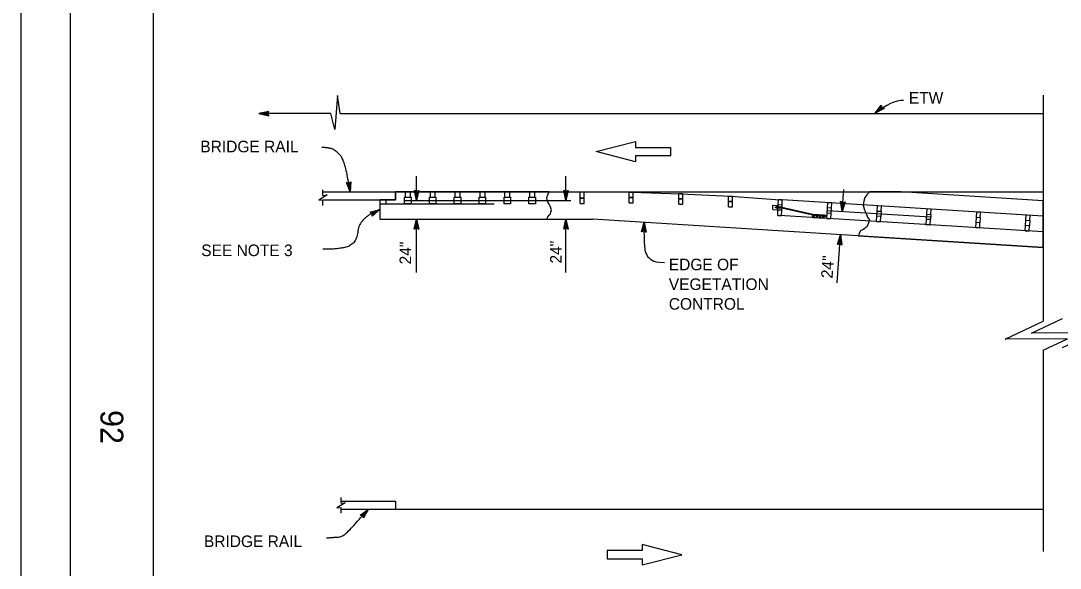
# Model space of a CAD drawing. Extents: x -893 to 867, y -474 to 712.
# Drawn here: x -893 to -266, y 35 to 365 of the extents above; entities that cross this region are included whole.
import ezdxf

# ---------------------------------------------------------------- set-up
doc = ezdxf.new("R2010")
doc.units = 0
for name, color, linetype in [('11 Undefined', 7, 'Continuous'), ('border_PLOTTING-ELEMENTS', 7, 'Continuous'), ('border_rw_22x34_Cut_Lines', 7, 'Continuous'), ('border_SHEET', 7, 'Continuous'), ('border_WITHIN-BORDER-anno', 7, 'Continuous'), ('pp_PRESENTATION', 7, 'Continuous'), ('rd_ES', 7, 'Continuous'), ('rd_ETW', 7, 'Continuous'), ('tcd_BARRIER-CONC', 7, 'Continuous'), ('tcd_RAILING', 7, 'Continuous'), ('tcd_RAILING-anno', 7, 'Continuous')]:
    doc.layers.add(name, color=color, linetype=linetype)

msp = doc.modelspace()

# ---------------------------------------------------------------- linework, layer by layer
at = {"layer": '11 Undefined'}
for points in [[(-667.4, 257.38), (-676.85, 257.38), (-676.85, 245.61), (-575.73, 245.6), (-575.81, 246.3), (-575.65, 246.7), (-575.26, 247.17), (-574.55, 248.03), (-574.32, 248.42), (-573.85, 248.82), (-573.46, 249.84), (-573.22, 251.25), (-573.46, 252.43), (-574.01, 253.61), (-574.48, 254.63), (-575.26, 255.96), (-575.81, 257.3), (-575.97, 258.79), (-575.42, 260.44), (-574.48, 262.07), (-667.4, 262.18), (-667.4, 257.38)], [(-661.84, 258.99), (-657.94, 258.99), (-657.94, 254.98), (-661.84, 254.98), (-661.84, 258.99)], [(-646.83, 258.99), (-642.93, 258.99), (-642.93, 254.98), (-646.83, 254.98), (-646.83, 258.99)], [(-631.82, 258.99), (-627.93, 258.99), (-627.93, 254.98), (-631.82, 254.98), (-631.82, 258.99)], [(-616.82, 258.99), (-612.92, 258.99), (-612.92, 254.98), (-616.82, 254.98), (-616.82, 258.99)], [(-601.81, 258.99), (-597.91, 258.99), (-597.91, 254.98), (-601.81, 254.98), (-601.81, 258.99)], [(-586.8, 258.99), (-582.9, 258.99), (-582.9, 254.98), (-586.8, 254.98), (-586.8, 258.99)], [(-381.53, 261.84), (-381.92, 261.46), (-382.8, 260.41), (-384.01, 258.81), (-384.65, 256.48), (-385.13, 254.07), (-384.49, 251.9), (-383.93, 250.37), (-383.29, 249.01), (-382.4, 246.92), (-381.36, 245.55), (-381.6, 244.11), (-382.64, 241.21), (-384.65, 239.69), (-386.58, 238.56), (-387.46, 237.12), (-387.79, 235.56), (-276.31, 228.65), (-276.31, 256.83), (-362.11, 262.18), (-381.05, 262.19), (-381.53, 261.84)], [(-376.6, 250.57), (-374.22, 250.42), (-374.42, 247.28), (-376.8, 247.43), (-376.6, 250.57)], [(-346.66, 248.7), (-344.28, 248.55), (-344.48, 245.41), (-346.86, 245.56), (-346.66, 248.7)], [(-316.72, 246.84), (-314.34, 246.69), (-314.54, 243.54), (-316.92, 243.69), (-316.72, 246.84)], [(-286.78, 244.97), (-284.4, 244.82), (-284.59, 241.68), (-286.97, 241.82), (-286.78, 244.97)]]:
    msp.add_lwpolyline(points, dxfattribs=at)
at = {"layer": 'border_PLOTTING-ELEMENTS'}
for points in [[(-893.45, -474.04), (866.55, -474.04), (866.55, 711.96), (-893.45, 711.96)], [(-863.45, 668.96), (836.55, 668.96), (836.55, -431.04), (-863.45, -431.04)]]:
    msp.add_lwpolyline(points, close=True, dxfattribs=at)
at = {"layer": 'border_rw_22x34_Cut_Lines'}
msp.add_lwpolyline([(-863.45, 668.96), (836.55, 668.96), (836.55, -431.04), (-863.45, -431.04)], close=True, dxfattribs=at)
at = {"layer": 'border_SHEET'}
msp.add_line((-813.45, -406.04), (-813.45, 643.96), dxfattribs=at)
at = {"layer": 'pp_PRESENTATION'}
for p, q in [((-546.27, 286.47), (-522.36, 292.61)), ((-522.36, 292.61), (-522.36, 288.97)), ((-522.36, 288.97), (-501.26, 288.97)), ((-501.26, 288.97), (-501.26, 286.47)), ((-522.36, 280.33), (-546.27, 286.47)), ((-501.26, 283.97), (-522.36, 283.97)), ((-522.36, 283.97), (-522.36, 280.33)), ((-501.26, 286.47), (-501.26, 283.97)), ((-518.37, 45.52), (-539.47, 45.52)), ((-539.47, 45.52), (-539.47, 43.02)), ((-494.46, 43.02), (-518.37, 49.16)), ((-518.37, 49.16), (-518.37, 45.52)), ((-539.47, 43.02), (-539.47, 40.52)), ((-539.47, 40.52), (-518.37, 40.52)), ((-518.37, 36.89), (-494.46, 43.02)), ((-518.37, 40.52), (-518.37, 36.89))]:
    msp.add_line(p, q, dxfattribs=at)
at = {"layer": 'rd_ES'}
for p, q in [((-711.29, 262.18), (-678.23, 262.18)), ((-678.23, 262.18), (-557.92, 262.18)), ((-557.92, 262.18), (-276.31, 262.18))]:
    msp.add_line(p, q, dxfattribs=at)
at = {"layer": 'rd_ETW'}
for p, q in [((-706.33, 309.43), (-749.77, 309.43)), ((-749.77, 309.43), (-749.77, 309.43)), ((-743.77, 310.77), (-743.77, 310.77)), ((-743.77, 308.1), (-743.77, 308.1)), ((-700.6, 309.43), (-276.31, 309.43)), ((-700.18, 70.59), (-276.31, 70.59))]:
    msp.add_line(p, q, dxfattribs=at)
msp.add_lwpolyline([(-700.6, 309.43), (-702.27, 320.31), (-703.98, 299.84), (-706.33, 309.43)], dxfattribs=at)
msp.add_lwpolyline([(-743.77, 310.77), (-749.77, 309.43), (-743.77, 308.1), (-743.98, 308.45), (-748.37, 309.42), (-743.98, 310.41), (-744.19, 310.06), (-747, 309.43), (-744.19, 308.8), (-744.41, 309.16), (-745.62, 309.43), (-744.4, 309.7), (-744.57, 309.43), (-743.77, 308.1), (-744.57, 309.43)], close=True, dxfattribs=at)
at = {"layer": 'tcd_BARRIER-CONC'}
msp.add_line((-711.29, 257.38), (-667.4, 257.38), dxfattribs=at)
at = {"layer": 'tcd_RAILING'}
for p, q in [((-276.31, 320.48), (-276.31, 184.05)), ((-711.15, 259.95), (-711.15, 263.42)), ((-711.15, 253.97), (-711.15, 257.43)), ((-676.85, 257.38), (-676.85, 245.61)), ((-672.95, 254.98), (-672.95, 257.38)), ((-667.4, 257.38), (-667.4, 262.18)), ((-661.48, 262.18), (-661.48, 259)), ((-661.48, 259), (-658.3, 259)), ((-658.3, 259), (-658.3, 262.18)), ((-646.47, 262.18), (-646.47, 259)), ((-646.47, 259), (-643.29, 259)), ((-643.29, 259), (-643.29, 262.18)), ((-631.47, 262.18), (-631.47, 259)), ((-631.47, 259), (-628.28, 259)), ((-628.28, 259), (-628.28, 262.18)), ((-616.46, 262.18), (-616.46, 259)), ((-616.46, 259), (-613.27, 259)), ((-613.27, 259), (-613.27, 262.18)), ((-601.45, 262.18), (-601.45, 259)), ((-601.45, 259), (-598.27, 259)), ((-598.27, 259), (-598.27, 262.18)), ((-586.44, 262.18), (-586.44, 259)), ((-586.44, 259), (-583.26, 259)), ((-583.26, 259), (-583.26, 262.18)), ((-558.63, 262.18), (-525.01, 261.87)), ((-555.81, 258.28), (-555.81, 262.18)), ((-555.81, 255.13), (-555.81, 258.28)), ((-553.43, 258.28), (-555.81, 258.28)), ((-555.81, 258.28), (-553.43, 258.28)), ((-553.43, 258.28), (-553.43, 262.18)), ((-553.43, 255.13), (-553.43, 258.28)), ((-526.19, 258.71), (-526.19, 261.86)), ((-523.81, 261.86), (-526.19, 261.86)), ((-523.81, 258.71), (-526.19, 258.71)), ((-526.19, 258.71), (-523.81, 258.71)), ((-526.19, 255.56), (-526.19, 258.71)), ((-525.01, 261.87), (-495.09, 261)), ((-523.81, 258.71), (-523.81, 261.86)), ((-523.81, 255.56), (-523.81, 258.71)), ((-523.81, 255.56), (-523.81, 258.71)), ((-496.27, 257.85), (-496.27, 261)), ((-493.88, 261), (-496.27, 261)), ((-496.27, 254.7), (-496.27, 257.85)), ((-493.88, 257.85), (-496.27, 257.85)), ((-496.27, 257.85), (-493.88, 257.85)), ((-495.09, 261), (-465.17, 259.46)), ((-493.88, 257.85), (-493.88, 261)), ((-493.88, 254.7), (-493.88, 257.85)), ((-466.39, 256.27), (-466.39, 259.42)), ((-464, 259.42), (-466.39, 259.42)), ((-465.17, 259.46), (-435.2, 257.38)), ((-464, 256.27), (-464, 259.42)), ((-436.37, 254.25), (-436.24, 257.4)), ((-433.85, 257.3), (-436.24, 257.4)), ((-433.99, 254.15), (-433.85, 257.3)), ((-276.31, 247.47), (-433.85, 257.3)), ((-276.31, 256.83), (-362.11, 262.18)), ((-676.85, 254.98), (-672.95, 254.98)), ((-676.85, 254.95), (-607.7, 254.95)), ((-661.84, 256.99), (-561.4, 256.99)), ((-555.81, 255.13), (-553.43, 255.13)), ((-526.19, 255.56), (-523.81, 255.56)), ((-496.27, 254.7), (-493.88, 254.7)), ((-466.39, 253.12), (-466.39, 256.27)), ((-464, 256.27), (-466.39, 256.27)), ((-466.39, 256.27), (-464, 256.27)), ((-466.39, 253.12), (-464, 253.12)), ((-464, 253.12), (-464, 256.27)), ((-439.61, 251.5), (-439.5, 254.12)), ((-439.61, 251.5), (-436.5, 251.37)), ((-439.5, 254.12), (-436.38, 253.99)), ((-437.93, 252.57), (-437.92, 252.91)), ((-436.73, 252.52), (-437.93, 252.57)), ((-436.71, 252.86), (-437.92, 252.91)), ((-437.43, 252.33), (-437.39, 253.11)), ((-436.73, 252.3), (-437.43, 252.33)), ((-436.7, 253.08), (-437.39, 253.11)), ((-436.75, 251.82), (-436.68, 253.55)), ((-436.47, 251.82), (-436.75, 251.82)), ((-436.7, 253.02), (-436.73, 252.36)), ((-436.4, 253.55), (-436.68, 253.55)), ((-436.63, 247.96), (-436.49, 251.1)), ((-436.49, 251.1), (-436.36, 254.25)), ((-434.11, 251), (-436.49, 251.1)), ((-434.06, 252.15), (-436.46, 252.24)), ((-434.05, 252.41), (-436.45, 252.51)), ((-434.04, 252.75), (-436.43, 252.85)), ((-434.03, 253.01), (-436.42, 253.11)), ((-433.98, 254.15), (-436.36, 254.25)), ((-434.24, 247.85), (-434.11, 251)), ((-434.11, 251), (-433.98, 254.15)), ((-415.41, 248.05), (-434.05, 252.4)), ((-415.38, 248.4), (-434.04, 252.75)), ((-406.74, 249.3), (-406.55, 252.44)), ((-406.55, 252.44), (-406.36, 255.58)), ((-404.17, 252.29), (-406.55, 252.44)), ((-403.98, 255.43), (-406.36, 255.58)), ((-404.36, 249.15), (-404.17, 252.29)), ((-404.17, 252.29), (-403.98, 255.43)), ((-376.61, 250.57), (-376.41, 253.72)), ((-374.03, 253.57), (-376.41, 253.72)), ((-374.23, 250.42), (-374.03, 253.57)), ((-346.67, 248.7), (-346.47, 251.85)), ((-344.09, 251.7), (-346.47, 251.85)), ((-344.29, 248.56), (-344.09, 251.7)), ((-676.85, 245.61), (-548.11, 245.61)), ((-276.31, 228.65), (-548.3, 245.61)), ((-436.63, 247.96), (-434.24, 247.85)), ((-276.31, 238.01), (-435.59, 247.94)), ((-415.49, 246.67), (-415.36, 248.74)), ((-415.49, 246.67), (-408.57, 246.24)), ((-415.36, 248.74), (-415.43, 247.71)), ((-415.41, 248.05), (-408.49, 247.62)), ((-415.41, 247.88), (-408.5, 247.45)), ((-415.38, 248.57), (-408.46, 248.14)), ((-415.38, 248.4), (-408.47, 247.97)), ((-415.36, 248.74), (-408.45, 248.32)), ((-408.57, 246.24), (-408.45, 248.32)), ((-408.5, 247.47), (-408.46, 248.12)), ((-408.5, 247.41), (-407.81, 247.37)), ((-408.49, 247.62), (-407.28, 247.55)), ((-408.47, 247.97), (-407.26, 247.9)), ((-408.46, 248.18), (-407.77, 248.15)), ((-407.77, 248.15), (-407.81, 247.37)), ((-407.26, 247.9), (-407.28, 247.55)), ((-406.94, 246.15), (-406.74, 249.3)), ((-406.94, 246.15), (-404.56, 246)), ((-404.36, 249.15), (-406.74, 249.3)), ((-406.64, 250.87), (-344.38, 246.98)), ((-404.56, 246), (-404.36, 249.15)), ((-377, 244.29), (-376.8, 247.43)), ((-374.62, 244.14), (-374.42, 247.28)), ((-347.06, 242.42), (-346.86, 245.56)), ((-344.68, 242.27), (-344.48, 245.41)), ((-316.73, 246.84), (-316.53, 249.98)), ((-314.15, 249.83), (-316.53, 249.98)), ((-314.35, 246.69), (-314.15, 249.83)), ((-286.78, 244.97), (-286.59, 248.11)), ((-284.21, 247.96), (-286.59, 248.11)), ((-284.4, 244.82), (-284.21, 247.96)), ((-377, 244.29), (-374.62, 244.14)), ((-347.06, 242.42), (-344.68, 242.27)), ((-317.11, 240.55), (-316.92, 243.69)), ((-317.11, 240.55), (-314.73, 240.4)), ((-314.73, 240.4), (-314.54, 243.54)), ((-287.17, 238.68), (-286.97, 241.82)), ((-287.17, 238.68), (-284.79, 238.53)), ((-284.79, 238.53), (-284.59, 241.68)), ((-276.31, 166.54), (-276.31, 45.02)), ((-700.18, 74.15), (-700.18, 77.61)), ((-700.18, 75.39), (-667.12, 75.39)), ((-667.12, 70.59), (-667.12, 75.39)), ((-700.18, 68.16), (-700.18, 71.63)), ((-700.18, 70.59), (-667.12, 70.59))]:
    msp.add_line(p, q, dxfattribs=at)
for points in [[(-711.15, 259.95), (-708.63, 260.27), (-713.67, 257.12), (-711.15, 257.43)], [(-276.31, 166.54), (-261.69, 173.34), (-299.43, 173.29), (-276.31, 184.05)], [(-264.79, 168.14), (-245.81, 176.97), (-283.54, 176.92), (-264.79, 185.65)], [(-700.18, 74.15), (-697.66, 74.46), (-702.7, 71.31), (-700.18, 71.63)]]:
    msp.add_lwpolyline(points, dxfattribs=at)
for points in [[(-661.84, 258.99), (-657.94, 258.99), (-657.94, 254.98), (-661.84, 254.98)], [(-646.83, 258.99), (-642.93, 258.99), (-642.93, 254.98), (-646.83, 254.98)], [(-631.82, 258.99), (-627.93, 258.99), (-627.93, 254.98), (-631.82, 254.98)], [(-616.82, 258.99), (-612.92, 258.99), (-612.92, 254.98), (-616.82, 254.98)], [(-601.81, 258.99), (-597.91, 258.99), (-597.91, 254.98), (-601.81, 254.98)], [(-586.8, 258.99), (-582.9, 258.99), (-582.9, 254.98), (-586.8, 254.98)], [(-414.7, 246.92), (-415.06, 247.17), (-415.07, 247.16), (-414.72, 246.92)], [(-414.72, 246.92), (-415.07, 247.16), (-414.95, 246.93), (-414.95, 246.93)], [(-414.56, 247.12), (-414.92, 247.38), (-415.06, 247.17), (-414.7, 246.92)], [(-414.55, 247.13), (-414.9, 247.38), (-414.92, 247.38), (-414.56, 247.12)], [(-414.66, 247.36), (-414.66, 247.36), (-414.9, 247.38), (-414.55, 247.13)], [(-412.68, 247.01), (-413.05, 247.26), (-413.19, 247.06), (-412.82, 246.8)], [(-412.82, 246.8), (-413.19, 247.06), (-413.19, 247.05), (-412.85, 246.8)], [(-412.85, 246.8), (-413.19, 247.05), (-413.08, 246.82), (-413.08, 246.82)], [(-412.68, 247.01), (-413.02, 247.26), (-413.05, 247.26), (-412.68, 247.01)], [(-412.79, 247.25), (-412.79, 247.25), (-413.02, 247.26), (-412.68, 247.01)], [(-410.95, 246.68), (-411.31, 246.94), (-411.32, 246.94), (-410.97, 246.69)], [(-410.97, 246.69), (-411.32, 246.94), (-411.21, 246.7), (-411.21, 246.7)], [(-410.82, 246.89), (-411.18, 247.14), (-411.31, 246.94), (-410.95, 246.68)], [(-410.81, 246.9), (-411.15, 247.14), (-411.18, 247.14), (-410.82, 246.89)], [(-410.92, 247.13), (-410.92, 247.13), (-411.15, 247.14), (-410.81, 246.9)], [(-409.08, 246.57), (-409.44, 246.83), (-409.45, 246.82), (-409.1, 246.57)], [(-409.1, 246.57), (-409.45, 246.82), (-409.33, 246.59), (-409.33, 246.59)], [(-408.94, 246.77), (-409.3, 247.03), (-409.44, 246.83), (-409.08, 246.57)], [(-408.94, 246.79), (-409.28, 247.03), (-409.3, 247.03), (-408.94, 246.77)], [(-409.05, 247.02), (-409.05, 247.02), (-409.28, 247.03), (-408.94, 246.79)], [(-376.6, 250.57), (-374.22, 250.42), (-374.42, 247.28), (-376.8, 247.43)], [(-346.66, 248.7), (-344.28, 248.55), (-344.48, 245.41), (-346.86, 245.56)], [(-316.72, 246.84), (-314.34, 246.69), (-314.54, 243.54), (-316.92, 243.69)], [(-286.78, 244.97), (-284.4, 244.82), (-284.59, 241.68), (-286.97, 241.82)]]:
    msp.add_lwpolyline(points, close=True, dxfattribs=at)
at = {"layer": 'tcd_RAILING-anno'}
for p, q in [((-377.72, 309.6), (-374.09, 314.55)), ((-376.68, 310.51), (-374.03, 314.13)), ((-375.64, 311.42), (-373.93, 313.75)), ((-374.09, 314.55), (-374.09, 314.55)), ((-374.09, 314.55), (-373.81, 313.02)), ((-372.33, 312.54), (-377.72, 309.6)), ((-377.72, 309.6), (-377.72, 309.6)), ((-372.72, 312.67), (-376.68, 310.5)), ((-373.14, 312.79), (-375.64, 311.42)), ((-374.6, 312.33), (-373.87, 313.32)), ((-373.5, 312.93), (-374.6, 312.33)), ((-373.81, 313.02), (-372.33, 312.54)), ((-372.33, 312.54), (-372.33, 312.54)), ((-654.59, 256.93), (-654.59, 271.56)), ((-564.44, 256.99), (-564.44, 271.61)), ((-397.75, 250.31), (-396.8, 263.56)), ((-655.92, 262.93), (-655.92, 262.93)), ((-653.25, 262.93), (-653.25, 262.93)), ((-565.77, 262.99), (-565.77, 262.99)), ((-563.1, 262.99), (-563.1, 262.99)), ((-654.59, 256.93), (-654.59, 256.93)), ((-564.44, 256.99), (-564.44, 256.99)), ((-398.65, 256.28), (-398.65, 256.28)), ((-395.99, 256.09), (-395.99, 256.09)), ((-654.63, 213.41), (-654.63, 245.61)), ((-654.63, 245.61), (-654.63, 245.61)), ((-564.44, 245.61), (-564.44, 245.61)), ((-564.44, 213.41), (-564.44, 245.61)), ((-397.76, 250.2), (-397.76, 250.2)), ((-655.97, 239.61), (-655.97, 239.61)), ((-653.3, 239.61), (-653.3, 239.61)), ((-565.78, 239.61), (-565.78, 239.61)), ((-563.11, 239.61), (-563.11, 239.61)), ((-517.27, 243.93), (-517.27, 243.93)), ((-518.76, 237.96), (-518.76, 237.96)), ((-516.09, 237.9), (-516.09, 237.9)), ((-400.83, 207.3), (-398.75, 236.29)), ((-398.75, 236.29), (-398.75, 236.29)), ((-400.52, 230.4), (-400.52, 230.4)), ((-397.85, 230.21), (-397.85, 230.21)), ((-683.64, 70.62), (-683.64, 70.62)), ((-688.61, 67.01), (-688.61, 67.01)), ((-686.61, 65.25), (-686.61, 65.25))]:
    msp.add_line(p, q, dxfattribs=at)
for points in [[(-694.29, 268.21), (-694.76, 262.18), (-696.89, 267.84), (-696.52, 267.68), (-694.96, 263.53), (-694.61, 267.95), (-694.93, 267.7), (-695.15, 264.87), (-696.14, 267.52), (-695.77, 267.36), (-695.34, 266.22), (-695.24, 267.44), (-695.49, 267.24), (-696.89, 267.84), (-695.49, 267.24)], [(-653.25, 262.93), (-654.59, 256.93), (-655.92, 262.93), (-655.57, 262.72), (-654.6, 258.32), (-653.61, 262.72), (-653.96, 262.51), (-654.59, 259.7), (-655.21, 262.51), (-654.86, 262.29), (-654.59, 261.08), (-654.32, 262.3), (-654.59, 262.13), (-655.92, 262.93), (-654.59, 262.13)], [(-563.1, 262.99), (-564.44, 256.99), (-565.77, 262.99), (-565.42, 262.77), (-564.45, 258.38), (-563.46, 262.77), (-563.81, 262.56), (-564.44, 259.75), (-565.06, 262.56), (-564.71, 262.35), (-564.44, 261.13), (-564.17, 262.35), (-564.44, 262.19), (-565.77, 262.99), (-564.44, 262.19)], [(-682.66, 249.8), (-676.85, 251.49), (-681.39, 247.5), (-681.37, 247.9), (-678.04, 250.83), (-682.3, 249.59), (-681.95, 249.39), (-679.23, 250.18), (-681.36, 248.31), (-681.34, 248.72), (-680.42, 249.53), (-681.6, 249.18), (-681.33, 249.02), (-681.39, 247.5), (-681.33, 249.02)], [(-395.99, 256.09), (-397.76, 250.2), (-398.66, 256.28), (-398.32, 256.04), (-397.66, 251.59), (-396.36, 255.9), (-396.73, 255.71), (-397.56, 252.95), (-397.98, 255.8), (-397.64, 255.56), (-397.46, 254.33), (-397.1, 255.53), (-397.39, 255.38), (-398.66, 256.28), (-397.39, 255.38)], [(-655.97, 239.61), (-654.63, 245.61), (-653.3, 239.61), (-653.65, 239.82), (-654.62, 244.21), (-655.61, 239.82), (-655.26, 240.03), (-654.63, 242.84), (-654.01, 240.03), (-654.36, 240.25), (-654.63, 241.46), (-654.9, 240.24), (-654.63, 240.41), (-653.3, 239.61), (-654.63, 240.41)], [(-565.78, 239.61), (-564.44, 245.61), (-563.11, 239.61), (-563.47, 239.82), (-564.44, 244.21), (-565.43, 239.82), (-565.07, 240.03), (-564.44, 242.84), (-563.82, 240.03), (-564.18, 240.25), (-564.45, 241.46), (-564.72, 240.24), (-564.44, 240.41), (-563.11, 239.61), (-564.44, 240.41)], [(-518.76, 237.96), (-517.27, 243.93), (-516.09, 237.89), (-516.44, 238.12), (-517.3, 242.54), (-518.4, 238.17), (-518.04, 238.37), (-517.34, 241.17), (-516.79, 238.34), (-517.14, 238.56), (-517.37, 239.78), (-517.68, 238.57), (-517.4, 238.73), (-516.09, 237.89), (-517.4, 238.73)], [(-400.52, 230.4), (-398.75, 236.29), (-397.85, 230.21), (-398.19, 230.45), (-398.85, 234.9), (-400.15, 230.59), (-399.78, 230.77), (-398.95, 233.54), (-398.53, 230.69), (-398.87, 230.93), (-399.05, 232.16), (-399.41, 230.96), (-399.12, 231.1), (-397.85, 230.21), (-399.12, 231.1)], [(-688.61, 67.01), (-683.64, 70.62), (-686.61, 65.24), (-686.74, 65.64), (-684.56, 69.58), (-688.21, 66.94), (-687.8, 66.86), (-685.47, 68.55), (-686.86, 66.03), (-686.99, 66.43), (-686.38, 67.52), (-687.4, 66.78), (-687.08, 66.73), (-686.61, 65.24), (-687.08, 66.73)]]:
    msp.add_lwpolyline(points, close=True, dxfattribs=at)
msp.add_ellipse((-373.25, 296.4), major_axis=(-17.71, -19.15), ratio=0.481092, start_param=3.5531, end_param=4.434203, dxfattribs=at)
for points, degree in [([(-694.76, 262.18), (-697.34, 280.22), (-703.18, 287.23), (-707.84, 288.9), (-711.68, 288.9)], 2), ([(-676.85, 251.49), (-689.17, 246.53), (-690.86, 230.14), (-704.18, 227.19), (-711.18, 227.52)], 2), ([(-517.27, 243.93), (-517.56, 229.09), (-516.21, 223.52), (-512.33, 220.65), (-509.97, 219.52), (-505, 219.52)], 3), ([(-708.95, 53.16), (-705.46, 53.6), (-700.66, 53.6), (-696.73, 55.78), (-683.64, 70.62)], 2)]:
    msp.add_open_spline(points, degree=degree, dxfattribs=at)

# ---------------------------------------------------------------- texts
at = {"layer": 'border_WITHIN-BORDER-anno'}
msp.add_text('92', height=13.779, rotation=270, dxfattribs=at).set_placement((-845.36, 130.42))
at = {"layer": 'tcd_RAILING-anno'}
for s, p in [('ETW', (-357.47, 315.45)), ('BRIDGE RAIL', (-785.1, 286.03)), ('SEE NOTE 3', (-784.54, 223.35)), ('EDGE OF', (-502.35, 214.8)), ('VEGETATION', (-502.35, 202.9)), ('CONTROL', (-502.35, 191)), ('BRIDGE RAIL', (-782.93, 47.68))]:
    msp.add_text(s, height=7, dxfattribs=at).set_placement(p)
for rotation, p in [(90, (-566.99, 218.89)), (90, (-657.86, 218.35)), (85.90817, (-403.52, 209.73))]:
    msp.add_text('24"', height=7, rotation=rotation, dxfattribs=at).set_placement(p)

doc.saveas('drawing.dxf')
